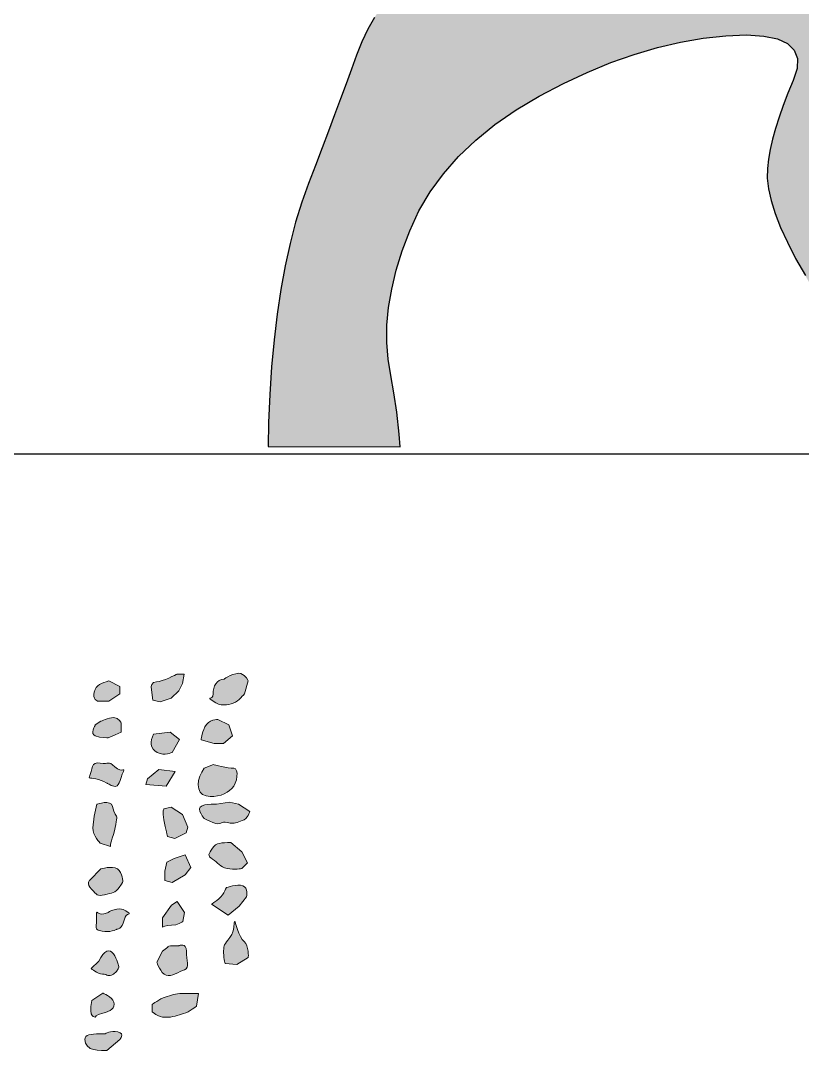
# Model space of a CAD drawing. Header units: metres. Extents: x -1178 to 131, y -250 to 398.
# Drawn here: x -793.3 to -748, y 119.7 to 179.5 of the extents above; entities that cross this region are included whole.
import ezdxf

# ---------------------------------------------------------------- set-up
doc = ezdxf.new("R2010")
doc.units = ezdxf.units.M
doc.header["$MEASUREMENT"] = 0
for name, color, linetype in [('Blocs - Echelle', 250, 'Continuous'), ('Espace Papier - Cadre Visible', 250, 'Continuous'), ('Topo Dessin - Galeries', 1, 'Continuous'), ('Topo Dessin - Spéléothèmes', 26, 'Continuous')]:
    doc.layers.add(name, color=color, linetype=linetype)
doc.layers.add('Topo Dessin - Fond', color=7, linetype='Continuous', true_color=0xdedede)

# ---------------------------------------------------------------- blocks, each defined once
blk = doc.blocks.new('Pierre 001')
at = {"layer": 'Topo Dessin - Spéléothèmes'}
h = blk.add_hatch(color=255, dxfattribs=at)
h.dxf.hatch_style = 2
edge = h.paths.add_edge_path()
edge.add_spline(control_points=[(0.034, 0.653), (-0.393, 0.546), (-0.714, 0.439), (-0.821, 0.011), (-0.928, -0.417), (-0.607, -0.523), (-0.607, -0.523), (-0.607, -0.523), (0.034, -0.523), (0.034, -0.523), (0.034, -0.523), (0.676, -0.095), (0.676, -0.095), (0.676, -0.095), (0.676, 0.332), (0.676, 0.332), (0.676, 0.332), (0.034, 0.653), (0.034, 0.653)], knot_values=[0, 0, 0, 0, 1, 1, 1, 2, 2, 2, 3, 3, 3, 4, 4, 4, 5, 5, 5, 6, 6, 6, 6], degree=3, periodic=0)
at = {"layer": 'Topo Dessin - Spéléothèmes', "lineweight": 9}
blk.add_open_spline([(0.034, 0.653), (-0.393, 0.546), (-0.714, 0.439), (-0.821, 0.011), (-0.928, -0.417), (-0.607, -0.523), (-0.607, -0.523), (-0.607, -0.523), (0.034, -0.523), (0.034, -0.523), (0.034, -0.523), (0.676, -0.095), (0.676, -0.095), (0.676, -0.095), (0.676, 0.332), (0.676, 0.332), (0.676, 0.332), (0.034, 0.653), (0.034, 0.653)], degree=3, knots=[0, 0, 0, 0, 1, 1, 1, 2, 2, 2, 3, 3, 3, 4, 4, 4, 5, 5, 5, 6, 6, 6, 6], dxfattribs=at)
blk = doc.blocks.new('Pierre 002')
at = {"layer": 'Topo Dessin - Spéléothèmes'}
h = blk.add_hatch(color=255, dxfattribs=at)
h.dxf.hatch_style = 2
edge = h.paths.add_edge_path()
edge.add_spline(control_points=[(0.542, 0.773), (0.542, 0.773), (-0.314, 0.346), (-0.634, 0.346), (-0.955, 0.346), (-0.955, 0.025), (-0.955, 0.025), (-0.955, 0.025), (-0.848, -0.724), (-0.848, -0.724), (-0.848, -0.724), (-0.421, -0.831), (-0.421, -0.831), (-0.421, -0.831), (0.221, -0.617), (0.221, -0.617), (0.221, -0.617), (0.649, -0.189), (0.649, -0.189), (0.649, -0.189), (0.863, 0.239), (0.863, 0.239), (0.863, 0.239), (0.97, 0.773), (0.97, 0.773), (0.97, 0.773), (0.542, 0.773), (0.542, 0.773)], knot_values=[0, 0, 0, 0, 1, 1, 1, 2, 2, 2, 3, 3, 3, 4, 4, 4, 5, 5, 5, 6, 6, 6, 7, 7, 7, 8, 8, 8, 9, 9, 9, 9], degree=3, periodic=0)
at = {"layer": 'Topo Dessin - Spéléothèmes', "lineweight": 9}
blk.add_open_spline([(0.542, 0.773), (0.542, 0.773), (-0.314, 0.346), (-0.634, 0.346), (-0.955, 0.346), (-0.955, 0.025), (-0.955, 0.025), (-0.955, 0.025), (-0.848, -0.724), (-0.848, -0.724), (-0.848, -0.724), (-0.421, -0.831), (-0.421, -0.831), (-0.421, -0.831), (0.221, -0.617), (0.221, -0.617), (0.221, -0.617), (0.649, -0.189), (0.649, -0.189), (0.649, -0.189), (0.863, 0.239), (0.863, 0.239), (0.863, 0.239), (0.97, 0.773), (0.97, 0.773), (0.97, 0.773), (0.542, 0.773), (0.542, 0.773)], degree=3, knots=[0, 0, 0, 0, 1, 1, 1, 2, 2, 2, 3, 3, 3, 4, 4, 4, 5, 5, 5, 6, 6, 6, 7, 7, 7, 8, 8, 8, 9, 9, 9, 9], dxfattribs=at)
blk = doc.blocks.new('Pierre 003')
at = {"layer": 'Topo Dessin - Spéléothèmes'}
h = blk.add_hatch(color=255, dxfattribs=at)
h.dxf.hatch_style = 2
edge = h.paths.add_edge_path()
edge.add_spline(control_points=[(-0.373, 0.545), (-0.801, 0.545), (-1.015, 0.117), (-1.015, -0.31), (-1.015, -0.738), (-1.443, -0.417), (-1.015, -0.738), (-0.587, -1.059), (-0.159, -0.953), (0.161, -0.845), (0.482, -0.738), (0.803, -0.31), (0.803, -0.31), (0.803, -0.31), (1.017, 0.438), (1.017, 0.438), (1.017, 0.438), (0.91, 0.759), (0.589, 0.866), (0.269, 0.973), (-0.373, 0.545), (-0.373, 0.545)], knot_values=[0, 0, 0, 0, 1, 1, 1, 2, 2, 2, 3, 3, 3, 4, 4, 4, 5, 5, 5, 6, 6, 6, 7, 7, 7, 7], degree=3, periodic=0)
at = {"layer": 'Topo Dessin - Spéléothèmes', "lineweight": 9}
blk.add_open_spline([(-0.373, 0.545), (-0.801, 0.545), (-1.015, 0.117), (-1.015, -0.31), (-1.015, -0.738), (-1.443, -0.417), (-1.015, -0.738), (-0.587, -1.059), (-0.159, -0.953), (0.161, -0.845), (0.482, -0.738), (0.803, -0.31), (0.803, -0.31), (0.803, -0.31), (1.017, 0.438), (1.017, 0.438), (1.017, 0.438), (0.91, 0.759), (0.589, 0.866), (0.269, 0.973), (-0.373, 0.545), (-0.373, 0.545)], degree=3, knots=[0, 0, 0, 0, 1, 1, 1, 2, 2, 2, 3, 3, 3, 4, 4, 4, 5, 5, 5, 6, 6, 6, 7, 7, 7, 7], dxfattribs=at)
blk = doc.blocks.new('Pierre 004')
at = {"layer": 'Topo Dessin - Spéléothèmes'}
h = blk.add_hatch(color=255, dxfattribs=at)
h.dxf.hatch_style = 2
edge = h.paths.add_edge_path()
edge.add_spline(control_points=[(-0.449, 0.399), (-0.449, 0.399), (-0.771, 0.185), (-0.771, 0.185), (-0.771, 0.185), (-1.091, -0.35), (-0.771, -0.457), (-0.449, -0.564), (-0.022, -0.564), (-0.022, -0.564), (-0.022, -0.564), (0.38, -0.392), (0.38, -0.392), (0.38, -0.392), (0.727, -0.243), (0.727, -0.243), (0.727, -0.243), (0.727, 0.291), (0.727, 0.291), (0.727, 0.291), (0.62, 0.612), (0.299, 0.612), (-0.022, 0.612), (-0.449, 0.399), (-0.449, 0.399)], knot_values=[0, 0, 0, 0, 1, 1, 1, 2, 2, 2, 3, 3, 3, 4, 4, 4, 5, 5, 5, 6, 6, 6, 7, 7, 7, 8, 8, 8, 8], degree=3, periodic=0)
at = {"layer": 'Topo Dessin - Spéléothèmes', "lineweight": 9}
blk.add_open_spline([(-0.449, 0.399), (-0.449, 0.399), (-0.771, 0.185), (-0.771, 0.185), (-0.771, 0.185), (-1.091, -0.35), (-0.771, -0.457), (-0.449, -0.564), (-0.022, -0.564), (-0.022, -0.564), (-0.022, -0.564), (0.38, -0.392), (0.38, -0.392), (0.38, -0.392), (0.727, -0.243), (0.727, -0.243), (0.727, -0.243), (0.727, 0.291), (0.727, 0.291), (0.727, 0.291), (0.62, 0.612), (0.299, 0.612), (-0.022, 0.612), (-0.449, 0.399), (-0.449, 0.399)], degree=3, knots=[0, 0, 0, 0, 1, 1, 1, 2, 2, 2, 3, 3, 3, 4, 4, 4, 5, 5, 5, 6, 6, 6, 7, 7, 7, 8, 8, 8, 8], dxfattribs=at)
blk = doc.blocks.new('Pierre 005')
at = {"layer": 'Topo Dessin - Spéléothèmes'}
h = blk.add_hatch(color=255, dxfattribs=at)
h.dxf.hatch_style = 2
edge = h.paths.add_edge_path()
edge.add_spline(control_points=[(-0.857, 0.651), (-1.071, 0.223), (-1.071, -0.205), (-0.643, -0.419), (-0.215, -0.633), (0.213, -0.419), (0.213, -0.419), (0.213, -0.419), (0.641, 0.33), (0.641, 0.33), (0.641, 0.33), (0.106, 0.757), (0.106, 0.757), (0.106, 0.757), (-0.857, 0.651), (-0.857, 0.651)], knot_values=[0, 0, 0, 0, 1, 1, 1, 2, 2, 2, 3, 3, 3, 4, 4, 4, 5, 5, 5, 5], degree=3, periodic=0)
at = {"layer": 'Topo Dessin - Spéléothèmes', "lineweight": 9}
blk.add_open_spline([(-0.857, 0.651), (-1.071, 0.223), (-1.071, -0.205), (-0.643, -0.419), (-0.215, -0.633), (0.213, -0.419), (0.213, -0.419), (0.213, -0.419), (0.641, 0.33), (0.641, 0.33), (0.641, 0.33), (0.106, 0.757), (0.106, 0.757), (0.106, 0.757), (-0.857, 0.651), (-0.857, 0.651)], degree=3, knots=[0, 0, 0, 0, 1, 1, 1, 2, 2, 2, 3, 3, 3, 4, 4, 4, 5, 5, 5, 5], dxfattribs=at)
blk = doc.blocks.new('Pierre 006')
at = {"layer": 'Topo Dessin - Spéléothèmes'}
h = blk.add_hatch(color=255, dxfattribs=at)
h.dxf.hatch_style = 2
edge = h.paths.add_edge_path()
edge.add_spline(control_points=[(0.082, 0.683), (0.082, 0.683), (-0.453, 0.683), (-0.667, 0.256), (-0.881, -0.172), (-0.881, -0.493), (-0.881, -0.493), (-0.881, -0.493), (-0.132, -0.707), (-0.132, -0.707), (-0.132, -0.707), (0.403, -0.707), (0.403, -0.707), (0.403, -0.707), (0.938, -0.279), (0.938, -0.279), (0.938, -0.279), (0.724, 0.363), (0.724, 0.363), (0.724, 0.363), (0.082, 0.683), (0.082, 0.683)], knot_values=[0, 0, 0, 0, 1, 1, 1, 2, 2, 2, 3, 3, 3, 4, 4, 4, 5, 5, 5, 6, 6, 6, 7, 7, 7, 7], degree=3, periodic=0)
at = {"layer": 'Topo Dessin - Spéléothèmes', "lineweight": 9}
blk.add_open_spline([(0.082, 0.683), (0.082, 0.683), (-0.453, 0.683), (-0.667, 0.256), (-0.881, -0.172), (-0.881, -0.493), (-0.881, -0.493), (-0.881, -0.493), (-0.132, -0.707), (-0.132, -0.707), (-0.132, -0.707), (0.403, -0.707), (0.403, -0.707), (0.403, -0.707), (0.938, -0.279), (0.938, -0.279), (0.938, -0.279), (0.724, 0.363), (0.724, 0.363), (0.724, 0.363), (0.082, 0.683), (0.082, 0.683)], degree=3, knots=[0, 0, 0, 0, 1, 1, 1, 2, 2, 2, 3, 3, 3, 4, 4, 4, 5, 5, 5, 6, 6, 6, 7, 7, 7, 7], dxfattribs=at)
blk = doc.blocks.new('Pierre 007')
at = {"layer": 'Topo Dessin - Spéléothèmes'}
h = blk.add_hatch(color=255, dxfattribs=at)
h.dxf.hatch_style = 2
edge = h.paths.add_edge_path()
edge.add_spline(control_points=[(-0.91, -0.301), (-0.696, 0.234), (-0.803, 0.662), (-0.268, 0.555), (0.266, 0.447), (0.159, 0.768), (0.587, 0.34), (1.015, -0.087), (1.229, 0.447), (1.015, -0.087), (0.801, -0.622), (0.801, -0.942), (0.373, -0.729), (-0.054, -0.515), (0.374, -0.729), (-0.054, -0.515), (-0.482, -0.301), (-0.91, -0.301), (-0.91, -0.301)], knot_values=[0, 0, 0, 0, 1, 1, 1, 2, 2, 2, 3, 3, 3, 4, 4, 4, 5, 5, 5, 6, 6, 6, 6], degree=3, periodic=0)
at = {"layer": 'Topo Dessin - Spéléothèmes', "lineweight": 9}
blk.add_open_spline([(-0.91, -0.301), (-0.696, 0.234), (-0.803, 0.662), (-0.268, 0.555), (0.266, 0.447), (0.159, 0.768), (0.587, 0.34), (1.015, -0.087), (1.229, 0.447), (1.015, -0.087), (0.801, -0.622), (0.801, -0.942), (0.373, -0.729), (-0.054, -0.515), (0.374, -0.729), (-0.054, -0.515), (-0.482, -0.301), (-0.91, -0.301), (-0.91, -0.301)], degree=3, knots=[0, 0, 0, 0, 1, 1, 1, 2, 2, 2, 3, 3, 3, 4, 4, 4, 5, 5, 5, 6, 6, 6, 6], dxfattribs=at)
blk = doc.blocks.new('Pierre 008')
at = {"layer": 'Topo Dessin - Spéléothèmes'}
h = blk.add_hatch(color=255, dxfattribs=at)
h.dxf.hatch_style = 2
h.paths.add_polyline_path([(-0.134, 0.486), (-0.776, -0.049), (-0.883, -0.37), (0.293, -0.477), (0.828, 0.379)])
at = {"layer": 'Topo Dessin - Spéléothèmes', "lineweight": 9}
blk.add_lwpolyline([(-0.134, 0.486), (-0.776, -0.049), (-0.883, -0.37), (-0.883, -0.37), (0.293, -0.477), (0.828, 0.379), (-0.134, 0.486)], dxfattribs=at)
blk = doc.blocks.new('Pierre 009')
at = {"layer": 'Topo Dessin - Spéléothèmes'}
h = blk.add_hatch(color=255, dxfattribs=at)
h.dxf.hatch_style = 2
edge = h.paths.add_edge_path()
edge.add_spline(control_points=[(-0.702, 0.705), (-1.13, 0.17), (-1.237, -0.793), (-0.595, -0.899), (0.047, -1.007), (0.581, -0.793), (0.902, -0.472), (1.223, -0.151), (1.33, 0.705), (1.009, 0.705), (0.688, 0.705), (-0.167, 0.918), (-0.167, 0.918), (-0.167, 0.918), (-0.702, 0.705), (-0.702, 0.705)], knot_values=[0, 0, 0, 0, 1, 1, 1, 2, 2, 2, 3, 3, 3, 4, 4, 4, 5, 5, 5, 5], degree=3, periodic=0)
at = {"layer": 'Topo Dessin - Spéléothèmes', "lineweight": 9}
blk.add_open_spline([(-0.702, 0.705), (-1.13, 0.17), (-1.237, -0.793), (-0.595, -0.899), (0.047, -1.007), (0.581, -0.793), (0.902, -0.472), (1.223, -0.151), (1.33, 0.705), (1.009, 0.705), (0.688, 0.705), (-0.167, 0.918), (-0.167, 0.918), (-0.167, 0.918), (-0.702, 0.705), (-0.702, 0.705)], degree=3, knots=[0, 0, 0, 0, 1, 1, 1, 2, 2, 2, 3, 3, 3, 4, 4, 4, 5, 5, 5, 5], dxfattribs=at)
blk = doc.blocks.new('Pierre 010')
at = {"layer": 'Topo Dessin - Spéléothèmes'}
h = blk.add_hatch(color=255, dxfattribs=at)
h.dxf.hatch_style = 2
edge = h.paths.add_edge_path()
edge.add_spline(control_points=[(-0.777, -0.303), (-0.786, -0.744), (-0.353, -1.194), (-0.353, -1.194), (-0.353, -1.194), (0.24, -1.387), (0.24, -1.387), (0.24, -1.387), (0.216, -1.283), (0.41, -0.69), (0.603, -0.097), (0.611, 0.344), (0.611, 0.344), (0.611, 0.344), (0.46, 0.528), (0.364, 0.945), (0.268, 1.363), (-0.542, 1.067), (-0.542, 1.067), (-0.542, 1.067), (-0.711, 0.37), (-0.711, 0.37), (-0.711, 0.37), (-0.777, -0.303), (-0.777, -0.303)], knot_values=[0, 0, 0, 0, 1, 1, 1, 2, 2, 2, 3, 3, 3, 4, 4, 4, 5, 5, 5, 6, 6, 6, 7, 7, 7, 8, 8, 8, 8], degree=3, periodic=0)
at = {"layer": 'Topo Dessin - Spéléothèmes', "lineweight": 9}
blk.add_open_spline([(-0.777, -0.303), (-0.786, -0.744), (-0.353, -1.194), (-0.353, -1.194), (-0.353, -1.194), (0.24, -1.387), (0.24, -1.387), (0.24, -1.387), (0.216, -1.283), (0.41, -0.69), (0.603, -0.097), (0.611, 0.344), (0.611, 0.344), (0.611, 0.344), (0.46, 0.528), (0.364, 0.945), (0.268, 1.363), (-0.542, 1.067), (-0.542, 1.067), (-0.542, 1.067), (-0.711, 0.37), (-0.711, 0.37), (-0.711, 0.37), (-0.777, -0.303), (-0.777, -0.303)], degree=3, knots=[0, 0, 0, 0, 1, 1, 1, 2, 2, 2, 3, 3, 3, 4, 4, 4, 5, 5, 5, 6, 6, 6, 7, 7, 7, 8, 8, 8, 8], dxfattribs=at)
blk = doc.blocks.new('Pierre 011')
at = {"layer": 'Topo Dessin - Spéléothèmes'}
h = blk.add_hatch(color=255, dxfattribs=at)
h.dxf.hatch_style = 2
edge = h.paths.add_edge_path()
edge.add_spline(control_points=[(-0.633, 0.8), (-0.633, 0.8), (-0.74, 0.693), (-0.633, 0.158), (-0.526, -0.377), (-0.419, -0.804), (-0.419, -0.804), (-0.419, -0.804), (0.008, -0.912), (0.008, -0.912), (0.008, -0.912), (0.65, -0.591), (0.65, -0.591), (0.65, -0.591), (0.757, -0.269), (0.757, -0.269), (0.757, -0.269), (0.436, 0.479), (0.436, 0.479), (0.436, 0.479), (-0.205, 0.907), (-0.205, 0.907), (-0.205, 0.907), (-0.633, 0.8), (-0.633, 0.8)], knot_values=[0, 0, 0, 0, 1, 1, 1, 2, 2, 2, 3, 3, 3, 4, 4, 4, 5, 5, 5, 6, 6, 6, 7, 7, 7, 8, 8, 8, 8], degree=3, periodic=0)
at = {"layer": 'Topo Dessin - Spéléothèmes', "lineweight": 9}
blk.add_open_spline([(-0.633, 0.8), (-0.633, 0.8), (-0.74, 0.693), (-0.633, 0.158), (-0.526, -0.377), (-0.419, -0.804), (-0.419, -0.804), (-0.419, -0.804), (0.008, -0.912), (0.008, -0.912), (0.008, -0.912), (0.65, -0.591), (0.65, -0.591), (0.65, -0.591), (0.757, -0.269), (0.757, -0.269), (0.757, -0.269), (0.436, 0.479), (0.436, 0.479), (0.436, 0.479), (-0.205, 0.907), (-0.205, 0.907), (-0.205, 0.907), (-0.633, 0.8), (-0.633, 0.8)], degree=3, knots=[0, 0, 0, 0, 1, 1, 1, 2, 2, 2, 3, 3, 3, 4, 4, 4, 5, 5, 5, 6, 6, 6, 7, 7, 7, 8, 8, 8, 8], dxfattribs=at)
blk = doc.blocks.new('Pierre 012')
at = {"layer": 'Topo Dessin - Spéléothèmes'}
h = blk.add_hatch(color=255, dxfattribs=at)
h.dxf.hatch_style = 2
edge = h.paths.add_edge_path()
edge.add_spline(control_points=[(-0.425, 0.428), (-0.746, 0.428), (-1.601, 0.428), (-1.387, 0), (-1.173, -0.428), (-1.174, -0.428), (-0.639, -0.642), (-0.104, -0.856), (-0.211, -0.535), (0.217, -0.642), (0.645, -0.748), (0.751, -0.642), (1.072, -0.535), (1.394, -0.428), (1.5, 0), (1.5, 0), (1.5, 0), (0.859, 0.428), (0.859, 0.428), (0.859, 0.428), (0.324, 0.534), (0.324, 0.534), (0.324, 0.534), (-0.425, 0.428), (-0.425, 0.428)], knot_values=[0, 0, 0, 0, 1, 1, 1, 2, 2, 2, 3, 3, 3, 4, 4, 4, 5, 5, 5, 6, 6, 6, 7, 7, 7, 8, 8, 8, 8], degree=3, periodic=0)
at = {"layer": 'Topo Dessin - Spéléothèmes', "lineweight": 9}
blk.add_open_spline([(-0.425, 0.428), (-0.746, 0.428), (-1.601, 0.428), (-1.387, 0), (-1.173, -0.428), (-1.174, -0.428), (-0.639, -0.642), (-0.104, -0.856), (-0.211, -0.535), (0.217, -0.642), (0.645, -0.748), (0.751, -0.642), (1.072, -0.535), (1.394, -0.428), (1.5, 0), (1.5, 0), (1.5, 0), (0.859, 0.428), (0.859, 0.428), (0.859, 0.428), (0.324, 0.534), (0.324, 0.534), (0.324, 0.534), (-0.425, 0.428), (-0.425, 0.428)], degree=3, knots=[0, 0, 0, 0, 1, 1, 1, 2, 2, 2, 3, 3, 3, 4, 4, 4, 5, 5, 5, 6, 6, 6, 7, 7, 7, 8, 8, 8, 8], dxfattribs=at)
blk = doc.blocks.new('Pierre 013')
at = {"layer": 'Topo Dessin - Spéléothèmes'}
h = blk.add_hatch(color=255, dxfattribs=at)
h.dxf.hatch_style = 2
edge = h.paths.add_edge_path()
edge.add_spline(control_points=[(-0.383, 0.707), (-0.383, 0.707), (-1.024, 0.065), (-1.024, 0.065), (-1.024, 0.065), (-1.238, -0.148), (-0.917, -0.469), (-0.596, -0.791), (-0.597, -0.898), (-0.169, -0.791), (0.259, -0.684), (0.473, -0.684), (0.687, -0.363), (0.901, -0.042), (0.901, -0.042), (0.901, -0.042), (0.901, -0.042), (0.901, 0.492), (0.58, 0.707), (0.259, 0.92), (-0.383, 0.707), (-0.383, 0.707)], knot_values=[0, 0, 0, 0, 1, 1, 1, 2, 2, 2, 3, 3, 3, 4, 4, 4, 5, 5, 5, 6, 6, 6, 7, 7, 7, 7], degree=3, periodic=0)
at = {"layer": 'Topo Dessin - Spéléothèmes', "lineweight": 9}
blk.add_open_spline([(-0.383, 0.707), (-0.383, 0.707), (-1.024, 0.065), (-1.024, 0.065), (-1.024, 0.065), (-1.238, -0.148), (-0.917, -0.469), (-0.596, -0.791), (-0.597, -0.898), (-0.169, -0.791), (0.259, -0.684), (0.473, -0.684), (0.687, -0.363), (0.901, -0.042), (0.901, -0.042), (0.901, -0.042), (0.901, -0.042), (0.901, 0.492), (0.58, 0.707), (0.259, 0.92), (-0.383, 0.707), (-0.383, 0.707)], degree=3, knots=[0, 0, 0, 0, 1, 1, 1, 2, 2, 2, 3, 3, 3, 4, 4, 4, 5, 5, 5, 6, 6, 6, 7, 7, 7, 7], dxfattribs=at)
blk = doc.blocks.new('Pierre 014')
at = {"layer": 'Topo Dessin - Spéléothèmes'}
h = blk.add_hatch(color=255, dxfattribs=at)
h.dxf.hatch_style = 2
h.paths.add_polyline_path([(-0.203, 0.595), (-0.631, 0.382), (-0.738, -0.153), (-0.738, -0.688), (-0.31, -0.795), (0.439, -0.367), (0.76, 0.06), (0.439, 0.809)])
at = {"layer": 'Topo Dessin - Spéléothèmes', "lineweight": 9}
blk.add_lwpolyline([(-0.203, 0.595), (-0.631, 0.382), (-0.738, -0.153), (-0.738, -0.688), (-0.31, -0.795), (0.439, -0.367), (0.76, 0.06), (0.439, 0.809), (-0.203, 0.595)], dxfattribs=at)
blk = doc.blocks.new('Pierre 015')
at = {"layer": 'Topo Dessin - Spéléothèmes'}
h = blk.add_hatch(color=255, dxfattribs=at)
h.dxf.hatch_style = 2
edge = h.paths.add_edge_path()
edge.add_spline(control_points=[(0.146, 0.856), (-0.389, 0.856), (-0.709, 0.856), (-0.923, 0.535), (-1.137, 0.214), (-1.244, 0.107), (-0.923, -0.107), (-0.602, -0.321), (-0.496, -0.534), (-0.068, -0.641), (0.36, -0.749), (0.788, -0.641), (0.788, -0.641), (0.788, -0.641), (1.108, -0.321), (1.108, -0.321), (1.108, -0.321), (0.788, 0.321), (0.788, 0.321), (0.788, 0.321), (0.146, 0.856), (0.146, 0.856)], knot_values=[0, 0, 0, 0, 1, 1, 1, 2, 2, 2, 3, 3, 3, 4, 4, 4, 5, 5, 5, 6, 6, 6, 7, 7, 7, 7], degree=3, periodic=0)
at = {"layer": 'Topo Dessin - Spéléothèmes', "lineweight": 9}
blk.add_open_spline([(0.146, 0.856), (-0.389, 0.856), (-0.709, 0.856), (-0.923, 0.535), (-1.137, 0.214), (-1.244, 0.107), (-0.923, -0.107), (-0.602, -0.321), (-0.496, -0.534), (-0.068, -0.641), (0.36, -0.749), (0.788, -0.641), (0.788, -0.641), (0.788, -0.641), (1.108, -0.321), (1.108, -0.321), (1.108, -0.321), (0.788, 0.321), (0.788, 0.321), (0.788, 0.321), (0.146, 0.856), (0.146, 0.856)], degree=3, knots=[0, 0, 0, 0, 1, 1, 1, 2, 2, 2, 3, 3, 3, 4, 4, 4, 5, 5, 5, 6, 6, 6, 7, 7, 7, 7], dxfattribs=at)
blk = doc.blocks.new('Pierre 016')
at = {"layer": 'Topo Dessin - Spéléothèmes'}
h = blk.add_hatch(color=255, dxfattribs=at)
h.dxf.hatch_style = 2
edge = h.paths.add_edge_path()
edge.add_spline(control_points=[(0.192, 0.604), (-0.45, 0.283), (-0.45, 1.031), (-0.45, 0.283), (-0.45, -0.466), (-0.557, -0.359), (-0.129, -0.466), (0.298, -0.573), (0.726, -0.359), (0.726, -0.359), (0.726, -0.359), (1.047, -0.359), (1.154, 0.176), (1.261, 0.71), (1.688, 0.39), (1.261, 0.71), (0.833, 1.031), (0.192, 0.604), (0.192, 0.604)], knot_values=[0, 0, 0, 0, 1, 1, 1, 2, 2, 2, 3, 3, 3, 4, 4, 4, 5, 5, 5, 6, 6, 6, 6], degree=3, periodic=0)
at = {"layer": 'Topo Dessin - Spéléothèmes', "lineweight": 9}
blk.add_open_spline([(0.192, 0.604), (-0.45, 0.283), (-0.45, 1.031), (-0.45, 0.283), (-0.45, -0.466), (-0.557, -0.359), (-0.129, -0.466), (0.298, -0.573), (0.726, -0.359), (0.726, -0.359), (0.726, -0.359), (1.047, -0.359), (1.154, 0.176), (1.261, 0.71), (1.688, 0.39), (1.261, 0.71), (0.833, 1.031), (0.192, 0.604), (0.192, 0.604)], degree=3, knots=[0, 0, 0, 0, 1, 1, 1, 2, 2, 2, 3, 3, 3, 4, 4, 4, 5, 5, 5, 6, 6, 6, 6], dxfattribs=at)
blk = doc.blocks.new('Pierre 018')
at = {"layer": 'Topo Dessin - Spéléothèmes'}
h = blk.add_hatch(color=255, dxfattribs=at)
h.dxf.hatch_style = 2
edge = h.paths.add_edge_path()
edge.add_spline(control_points=[(-0.413, 0.752), (-0.413, 0.752), (-0.627, 0.218), (-0.948, 0.004), (-1.269, -0.21), (-1.269, -0.21), (-1.269, -0.21), (-1.269, -0.21), (-0.306, -0.852), (-0.306, -0.852), (-0.306, -0.852), (0.336, -0.317), (0.336, -0.317), (0.336, -0.317), (0.763, 0.218), (0.763, 0.218), (0.763, 0.218), (0.87, 0.752), (0.55, 0.859), (0.229, 0.966), (-0.413, 0.752), (-0.413, 0.752)], knot_values=[0, 0, 0, 0, 1, 1, 1, 2, 2, 2, 3, 3, 3, 4, 4, 4, 5, 5, 5, 6, 6, 6, 7, 7, 7, 7], degree=3, periodic=0)
at = {"layer": 'Topo Dessin - Spéléothèmes', "lineweight": 9}
blk.add_open_spline([(-0.413, 0.752), (-0.413, 0.752), (-0.627, 0.218), (-0.948, 0.004), (-1.269, -0.21), (-1.269, -0.21), (-1.269, -0.21), (-1.269, -0.21), (-0.306, -0.852), (-0.306, -0.852), (-0.306, -0.852), (0.336, -0.317), (0.336, -0.317), (0.336, -0.317), (0.763, 0.218), (0.763, 0.218), (0.763, 0.218), (0.87, 0.752), (0.55, 0.859), (0.229, 0.966), (-0.413, 0.752), (-0.413, 0.752)], degree=3, knots=[0, 0, 0, 0, 1, 1, 1, 2, 2, 2, 3, 3, 3, 4, 4, 4, 5, 5, 5, 6, 6, 6, 7, 7, 7, 7], dxfattribs=at)
blk = doc.blocks.new('Pierre 019')
at = {"layer": 'Topo Dessin - Spéléothèmes'}
h = blk.add_hatch(color=255, dxfattribs=at)
h.dxf.hatch_style = 2
edge = h.paths.add_edge_path()
edge.add_spline(control_points=[(-0.503, 0.151), (-0.182, 0.793), (0.139, 0.9), (0.352, 0.579), (0.566, 0.259), (0.673, -0.169), (0.673, -0.169), (0.673, -0.169), (0.673, -0.383), (0.352, -0.597), (0.031, -0.811), (0.032, -0.597), (-0.289, -0.597), (-0.61, -0.597), (-0.931, -0.277), (-0.931, -0.277), (-0.931, -0.277), (-0.503, 0.151), (-0.503, 0.151)], knot_values=[0, 0, 0, 0, 1, 1, 1, 2, 2, 2, 3, 3, 3, 4, 4, 4, 5, 5, 5, 6, 6, 6, 6], degree=3, periodic=0)
at = {"layer": 'Topo Dessin - Spéléothèmes', "lineweight": 9}
blk.add_open_spline([(-0.503, 0.151), (-0.182, 0.793), (0.139, 0.9), (0.352, 0.579), (0.566, 0.259), (0.673, -0.169), (0.673, -0.169), (0.673, -0.169), (0.673, -0.383), (0.352, -0.597), (0.031, -0.811), (0.032, -0.597), (-0.289, -0.597), (-0.61, -0.597), (-0.931, -0.277), (-0.931, -0.277), (-0.931, -0.277), (-0.503, 0.151), (-0.503, 0.151)], degree=3, knots=[0, 0, 0, 0, 1, 1, 1, 2, 2, 2, 3, 3, 3, 4, 4, 4, 5, 5, 5, 6, 6, 6, 6], dxfattribs=at)
blk = doc.blocks.new('Pierre 020')
at = {"layer": 'Topo Dessin - Spéléothèmes'}
h = blk.add_hatch(color=255, dxfattribs=at)
h.dxf.hatch_style = 2
edge = h.paths.add_edge_path()
edge.add_spline(control_points=[(-0.314, 0.78), (-0.421, 0.886), (0.336, 0.866), (0.336, 0.866), (0.336, 0.866), (0.764, 1.079), (0.764, 0.545), (0.764, 0.01), (0.977, -0.417), (0.657, -0.525), (0.336, -0.632), (-0.092, -0.953), (-0.413, -0.846), (-0.734, -0.738), (-0.948, -0.097), (-0.948, -0.097), (-0.948, -0.097), (-0.627, 0.545), (-0.627, 0.545), (-0.627, 0.545), (-0.314, 0.78), (-0.314, 0.78)], knot_values=[0, 0, 0, 0, 1, 1, 1, 2, 2, 2, 3, 3, 3, 4, 4, 4, 5, 5, 5, 6, 6, 6, 7, 7, 7, 7], degree=3, periodic=0)
at = {"layer": 'Topo Dessin - Spéléothèmes', "lineweight": 9}
blk.add_open_spline([(-0.314, 0.78), (-0.421, 0.886), (0.336, 0.866), (0.336, 0.866), (0.336, 0.866), (0.764, 1.079), (0.764, 0.545), (0.764, 0.01), (0.977, -0.417), (0.657, -0.525), (0.336, -0.632), (-0.092, -0.953), (-0.413, -0.846), (-0.734, -0.738), (-0.948, -0.097), (-0.948, -0.097), (-0.948, -0.097), (-0.627, 0.545), (-0.627, 0.545), (-0.627, 0.545), (-0.314, 0.78), (-0.314, 0.78)], degree=3, knots=[0, 0, 0, 0, 1, 1, 1, 2, 2, 2, 3, 3, 3, 4, 4, 4, 5, 5, 5, 6, 6, 6, 7, 7, 7, 7], dxfattribs=at)
blk = doc.blocks.new('Pierre 021')
at = {"layer": 'Topo Dessin - Spéléothèmes'}
h = blk.add_hatch(color=255, dxfattribs=at)
h.dxf.hatch_style = 2
edge = h.paths.add_edge_path()
edge.add_spline(control_points=[(-0.169, 1.68), (-0.217, 1.538), (-0.223, 1.425), (-0.231, 1.315), (-0.244, 1.141), (-0.264, 0.974), (-0.467, 0.716), (-0.798, 0.296), (-0.798, 0.296), (-0.819, -0.041), (-0.84, -0.379), (-0.731, -0.793), (-0.731, -0.793), (-0.731, -0.793), (-0.055, -0.835), (-0.055, -0.835), (-0.055, -0.835), (0.613, -0.436), (0.613, -0.436), (0.613, -0.436), (0.656, 0.239), (0.367, 0.494), (0.078, 0.749), (-0.169, 1.68), (-0.169, 1.68)], knot_values=[0, 0, 0, 0, 1, 1, 1, 2, 2, 2, 3, 3, 3, 4, 4, 4, 5, 5, 5, 6, 6, 6, 7, 7, 7, 8, 8, 8, 8], degree=3, periodic=0)
at = {"layer": 'Topo Dessin - Spéléothèmes', "lineweight": 9}
blk.add_open_spline([(-0.169, 1.68), (-0.217, 1.538), (-0.223, 1.425), (-0.231, 1.315), (-0.244, 1.141), (-0.264, 0.974), (-0.467, 0.716), (-0.798, 0.296), (-0.798, 0.296), (-0.819, -0.041), (-0.84, -0.379), (-0.731, -0.793), (-0.731, -0.793), (-0.731, -0.793), (-0.055, -0.835), (-0.055, -0.835), (-0.055, -0.835), (0.613, -0.436), (0.613, -0.436), (0.613, -0.436), (0.656, 0.239), (0.367, 0.494), (0.078, 0.749), (-0.169, 1.68), (-0.169, 1.68)], degree=3, knots=[0, 0, 0, 0, 1, 1, 1, 2, 2, 2, 3, 3, 3, 4, 4, 4, 5, 5, 5, 6, 6, 6, 7, 7, 7, 8, 8, 8, 8], dxfattribs=at)
blk = doc.blocks.new('Pierre 022')
at = {"layer": 'Topo Dessin - Spéléothèmes'}
h = blk.add_hatch(color=255, dxfattribs=at)
h.dxf.hatch_style = 2
edge = h.paths.add_edge_path()
edge.add_spline(control_points=[(-0.664, 0.182), (-0.878, -0.887), (-0.45, -0.781), (-0.45, -0.781), (-0.45, -0.781), (-0.45, -0.674), (-0.022, -0.567), (0.406, -0.46), (0.726, -0.246), (0.619, 0.075), (0.513, 0.395), (-0.022, 0.61), (-0.022, 0.61), (-0.022, 0.61), (-0.664, 0.182), (-0.664, 0.182)], knot_values=[0, 0, 0, 0, 1, 1, 1, 2, 2, 2, 3, 3, 3, 4, 4, 4, 5, 5, 5, 5], degree=3, periodic=0)
at = {"layer": 'Topo Dessin - Spéléothèmes', "lineweight": 9}
blk.add_open_spline([(-0.664, 0.182), (-0.878, -0.887), (-0.45, -0.781), (-0.45, -0.781), (-0.45, -0.781), (-0.45, -0.674), (-0.022, -0.567), (0.406, -0.46), (0.726, -0.246), (0.619, 0.075), (0.513, 0.395), (-0.022, 0.61), (-0.022, 0.61), (-0.022, 0.61), (-0.664, 0.182), (-0.664, 0.182)], degree=3, knots=[0, 0, 0, 0, 1, 1, 1, 2, 2, 2, 3, 3, 3, 4, 4, 4, 5, 5, 5, 5], dxfattribs=at)
blk = doc.blocks.new('Pierre 024')
at = {"layer": 'Topo Dessin - Spéléothèmes'}
h = blk.add_hatch(color=255, dxfattribs=at)
h.dxf.hatch_style = 2
edge = h.paths.add_edge_path()
edge.add_spline(control_points=[(0.09, 0.42), (-0.021, 0.42), (-0.129, 0.42), (-0.231, 0.419), (-0.721, 0.41), (-1.086, 0.365), (-1.086, 0.1), (-1.086, -0.221), (-0.766, -0.436), (-0.766, -0.436), (-0.766, -0.436), (-0.445, -0.543), (-0.124, -0.543), (0.197, -0.543), (0.197, -0.543), (0.197, -0.543), (0.197, -0.543), (0.945, 0.1), (0.945, 0.1), (0.945, 0.1), (1.266, 0.42), (0.838, 0.527), (0.411, 0.634), (0.09, 0.42), (0.09, 0.42)], knot_values=[0, 0, 0, 0, 1, 1, 1, 2, 2, 2, 3, 3, 3, 4, 4, 4, 5, 5, 5, 6, 6, 6, 7, 7, 7, 8, 8, 8, 8], degree=3, periodic=0)
at = {"layer": 'Topo Dessin - Spéléothèmes', "lineweight": 9}
blk.add_open_spline([(0.09, 0.42), (-0.021, 0.42), (-0.129, 0.42), (-0.231, 0.419), (-0.721, 0.41), (-1.086, 0.365), (-1.086, 0.1), (-1.086, -0.221), (-0.766, -0.436), (-0.766, -0.436), (-0.766, -0.436), (-0.445, -0.543), (-0.124, -0.543), (0.197, -0.543), (0.197, -0.543), (0.197, -0.543), (0.197, -0.543), (0.945, 0.1), (0.945, 0.1), (0.945, 0.1), (1.266, 0.42), (0.838, 0.527), (0.411, 0.634), (0.09, 0.42), (0.09, 0.42)], degree=3, knots=[0, 0, 0, 0, 1, 1, 1, 2, 2, 2, 3, 3, 3, 4, 4, 4, 5, 5, 5, 6, 6, 6, 7, 7, 7, 8, 8, 8, 8], dxfattribs=at)
blk = doc.blocks.new('Pierre 017')
at = {"layer": 'Topo Dessin - Spéléothèmes'}
h = blk.add_hatch(color=255, dxfattribs=at)
h.dxf.hatch_style = 2
edge = h.paths.add_edge_path()
edge.add_spline(control_points=[(-0.176, 0.611), (-0.176, 0.611), (-0.711, -0.138), (-0.711, -0.138), (-0.711, -0.138), (-0.711, -0.673), (-0.711, -0.673), (-0.711, -0.673), (-0.497, -0.566), (-0.176, -0.566), (0.145, -0.566), (0.466, -0.352), (0.466, -0.352), (0.466, -0.352), (0.572, 0.183), (0.572, 0.183), (0.572, 0.183), (0.145, 0.824), (0.145, 0.824), (0.145, 0.824), (-0.176, 0.611), (-0.176, 0.611)], knot_values=[0, 0, 0, 0, 1, 1, 1, 2, 2, 2, 3, 3, 3, 4, 4, 4, 5, 5, 5, 6, 6, 6, 7, 7, 7, 7], degree=3, periodic=0)
at = {"layer": 'Topo Dessin - Spéléothèmes', "lineweight": 9}
blk.add_open_spline([(-0.176, 0.611), (-0.176, 0.611), (-0.711, -0.138), (-0.711, -0.138), (-0.711, -0.138), (-0.711, -0.673), (-0.711, -0.673), (-0.711, -0.673), (-0.497, -0.566), (-0.176, -0.566), (0.145, -0.566), (0.466, -0.352), (0.466, -0.352), (0.466, -0.352), (0.572, 0.183), (0.572, 0.183), (0.572, 0.183), (0.145, 0.824), (0.145, 0.824), (0.145, 0.824), (-0.176, 0.611), (-0.176, 0.611)], degree=3, knots=[0, 0, 0, 0, 1, 1, 1, 2, 2, 2, 3, 3, 3, 4, 4, 4, 5, 5, 5, 6, 6, 6, 7, 7, 7, 7], dxfattribs=at)
blk = doc.blocks.new('Pierre 025')
at = {"layer": 'Topo Dessin - Spéléothèmes'}
h = blk.add_hatch(color=255, dxfattribs=at)
h.dxf.hatch_style = 2
edge = h.paths.add_edge_path()
edge.add_spline(control_points=[(0.424, 0.588), (0.102, 0.588), (-0.219, 0.481), (-0.539, 0.374), (-0.86, 0.266), (-1.288, -0.054), (-1.288, -0.054), (-1.288, -0.054), (-1.288, -0.482), (-1.288, -0.482), (-1.288, -0.482), (-0.967, -0.803), (-0.539, -0.803), (-0.111, -0.803), (0.209, -0.695), (0.53, -0.589), (0.851, -0.482), (1.279, -0.161), (1.279, -0.161), (1.279, -0.161), (1.386, 0.588), (1.386, 0.588), (1.386, 0.588), (0.424, 0.588), (0.424, 0.588)], knot_values=[0, 0, 0, 0, 1, 1, 1, 2, 2, 2, 3, 3, 3, 4, 4, 4, 5, 5, 5, 6, 6, 6, 7, 7, 7, 8, 8, 8, 8], degree=3, periodic=0)
at = {"layer": 'Topo Dessin - Spéléothèmes', "lineweight": 9}
blk.add_open_spline([(0.424, 0.588), (0.102, 0.588), (-0.219, 0.481), (-0.539, 0.374), (-0.86, 0.266), (-1.288, -0.054), (-1.288, -0.054), (-1.288, -0.054), (-1.288, -0.482), (-1.288, -0.482), (-1.288, -0.482), (-0.967, -0.803), (-0.539, -0.803), (-0.111, -0.803), (0.209, -0.695), (0.53, -0.589), (0.851, -0.482), (1.279, -0.161), (1.279, -0.161), (1.279, -0.161), (1.386, 0.588), (1.386, 0.588), (1.386, 0.588), (0.424, 0.588), (0.424, 0.588)], degree=3, knots=[0, 0, 0, 0, 1, 1, 1, 2, 2, 2, 3, 3, 3, 4, 4, 4, 5, 5, 5, 6, 6, 6, 7, 7, 7, 8, 8, 8, 8], dxfattribs=at)

msp = doc.modelspace()

# ---------------------------------------------------------------- hatches: boundary and pattern name
at = {"layer": 'Topo Dessin - Fond'}
h = msp.add_hatch(color=256, dxfattribs=at)
h.dxf.hatch_style = 1
h.paths.add_polyline_path([(-753.708, 178.431), (-752.399, 178.573), (-751.199, 178.62), (-750.202, 178.561), (-749.408, 178.395), (-748.818, 178.123), (-748.431, 177.744), (-748.248, 177.26), (-748.269, 176.668), (-748.492, 175.971), (-748.801, 175.235), (-749.075, 174.526), (-749.314, 173.846), (-749.519, 173.194), (-749.69, 172.57), (-749.826, 171.974), (-749.928, 171.407), (-749.995, 170.867), (-750.004, 170.31), (-749.932, 169.691), (-749.779, 169.009), (-749.544, 168.265), (-749.228, 167.458), (-748.831, 166.589), (-748.352, 165.657), (-747.791, 164.662), (-747.231, 163.652), (-746.752, 162.673), (-746.354, 161.725), (-746.038, 160.809), (-745.803, 159.924), (-745.65, 159.07), (-745.578, 158.248), (-745.587, 157.456), (-745.709, 156.507), (-745.388, 157.128), (-745.026, 157.815), (-744.688, 158.442), (-744.376, 159.008), (-744.088, 159.513), (-743.826, 159.958), (-743.441, 160.578), (-743.136, 160.975), (-742.818, 161.324), (-742.421, 161.712), (-741.945, 162.139), (-741.39, 162.604), (-740.757, 163.107), (-740.044, 163.649), (-739.253, 164.229), (-738.458, 164.807), (-737.736, 165.341), (-737.085, 165.833), (-736.507, 166.281), (-736.001, 166.685), (-735.567, 167.047), (-735.205, 167.366), (-735.107, 167.458), (-737.097, 169.084), (-736.525, 169.785), (-734.453, 168.093), (-734.241, 168.299), (-733.779, 168.742), (-733.234, 169.26), (-732.605, 169.853), (-731.894, 170.522), (-731.099, 171.267), (-730.308, 172.006), (-730.921, 171.717), (-731.447, 171.55), (-732.016, 171.444), (-732.628, 171.397), (-733.285, 171.411), (-733.94, 171.522), (-734.549, 171.766), (-735.111, 172.145), (-735.626, 172.657), (-736.096, 173.303), (-736.518, 174.084), (-736.894, 174.998), (-737.224, 176.046), (-737.57, 177.192), (-737.995, 178.401), (-738.5, 179.674), (-739.084, 181.008), (-739.748, 182.406), (-740.49, 183.867), (-741.312, 185.39), (-742.214, 186.977), (-743.096, 188.585), (-743.86, 190.174), (-744.281, 191.196), (-744.626, 191.565), (-744.844, 191.2), (-745.099, 190.788), (-745.343, 190.409), (-745.592, 190.039), (-745.867, 189.75), (-746.252, 189.473), (-746.721, 189.232), (-745.601, 187.594), (-746.348, 187.084), (-747.611, 188.931), (-748.066, 188.836), (-748.395, 188.783), (-748.736, 188.742), (-749.087, 188.714), (-749.45, 188.7), (-749.823, 188.699), (-750.231, 188.713), (-750.695, 188.745), (-751.217, 188.794), (-751.795, 188.862), (-752.43, 188.948), (-753.123, 189.051), (-753.872, 189.173), (-754.678, 189.312), (-754.285, 189.146), (-753.906, 188.947), (-753.567, 188.728), (-753.078, 188.337), (-752.756, 187.835), (-752.926, 187.485), (-753.181, 187.267), (-753.577, 187.065), (-754.113, 186.877), (-754.791, 186.704), (-755.61, 186.545), (-756.512, 186.389), (-757.438, 186.222), (-758.389, 186.043), (-759.364, 185.853), (-760.364, 185.651), (-761.388, 185.439), (-762.437, 185.214), (-763.51, 184.979), (-764.565, 184.727), (-765.56, 184.452), (-766.495, 184.155), (-767.369, 183.835), (-768.183, 183.492), (-768.937, 183.127), (-769.631, 182.739), (-770.264, 182.329), (-770.847, 181.883), (-771.391, 181.391), (-771.895, 180.852), (-772.359, 180.265), (-772.784, 179.632), (-773.17, 178.951), (-773.515, 178.224), (-773.822, 177.449), (-774.116, 176.634), (-774.425, 175.787), (-774.75, 174.906), (-775.091, 173.993), (-775.447, 173.046), (-775.818, 172.067), (-776.204, 171.055), (-776.607, 170.01), (-776.999, 168.914), (-777.355, 167.751), (-777.676, 166.521), (-777.961, 165.223), (-778.211, 163.858), (-778.425, 162.426), (-778.604, 160.926), (-778.747, 159.358), (-778.852, 157.75), (-778.916, 156.13), (-778.936, 154.732), (-771.289, 154.73), (-771.346, 155.447), (-771.484, 156.725), (-771.647, 157.862), (-771.834, 158.858), (-771.992, 159.799), (-772.066, 160.772), (-772.055, 161.776), (-771.96, 162.811), (-771.78, 163.877), (-771.515, 164.975), (-771.166, 166.104), (-770.732, 167.264), (-770.199, 168.415), (-769.549, 169.516), (-768.784, 170.567), (-767.902, 171.568), (-766.905, 172.518), (-765.792, 173.419), (-764.563, 174.27), (-763.219, 175.07), (-761.823, 175.804), (-760.439, 176.453), (-759.068, 177.017), (-757.709, 177.497), (-756.363, 177.893), (-755.029, 178.204)])

# ---------------------------------------------------------------- linework, layer by layer
at = {"layer": 'Espace Papier - Cadre Visible'}
msp.add_line((-561.729, 154.294), (-963.062, 154.294), dxfattribs=at)
at = {"layer": 'Topo Dessin - Fond'}
msp.add_line((-778.936, 154.732), (-771.289, 154.73), dxfattribs=at)
at = {"layer": 'Topo Dessin - Galeries'}
for points in [[(-772.784, 179.632), (-773.17, 178.951), (-773.515, 178.224), (-773.822, 177.449), (-774.116, 176.634), (-774.425, 175.787), (-774.75, 174.906), (-775.091, 173.993), (-775.447, 173.046), (-775.818, 172.067), (-776.204, 171.055), (-776.607, 170.01), (-776.999, 168.914), (-777.355, 167.751), (-777.676, 166.521), (-777.961, 165.223), (-778.211, 163.858), (-778.425, 162.426), (-778.604, 160.926), (-778.747, 159.358), (-778.852, 157.75), (-778.916, 156.13), (-778.936, 154.732)], [(-771.289, 154.73), (-771.346, 155.447), (-771.484, 156.725), (-771.647, 157.862), (-771.834, 158.858), (-771.992, 159.799), (-772.066, 160.772), (-772.055, 161.776), (-771.96, 162.811), (-771.78, 163.877), (-771.515, 164.975), (-771.166, 166.104), (-770.732, 167.264), (-770.199, 168.415), (-769.549, 169.516), (-768.784, 170.567), (-767.902, 171.568), (-766.905, 172.518), (-765.792, 173.419), (-764.563, 174.27), (-763.219, 175.07), (-761.823, 175.804), (-760.439, 176.453), (-759.068, 177.017), (-757.709, 177.497), (-756.363, 177.893), (-755.029, 178.204), (-753.708, 178.431), (-752.399, 178.573), (-751.199, 178.62), (-750.202, 178.561), (-749.408, 178.395), (-748.818, 178.123), (-748.431, 177.744), (-748.248, 177.26), (-748.269, 176.668), (-748.492, 175.971), (-748.801, 175.235), (-749.075, 174.526), (-749.314, 173.846), (-749.519, 173.194), (-749.69, 172.57), (-749.826, 171.974), (-749.928, 171.407), (-749.995, 170.867), (-750.004, 170.31), (-749.932, 169.691), (-749.779, 169.009), (-749.544, 168.265), (-749.228, 167.458), (-748.831, 166.589), (-748.352, 165.657), (-747.791, 164.662)]]:
    msp.add_lwpolyline(points, dxfattribs=at)

# ---------------------------------------------------------------- block references
at = {"layer": 'Blocs - Echelle'}
for name, p in [('Pierre 003', (-781.128, 140.696)), ('Pierre 001', (-788.214, 140.479)), ('Pierre 002', (-784.782, 140.746)), ('Pierre 004', (-788.199, 138.397)), ('Pierre 006', (-781.944, 138.22)), ('Pierre 005', (-784.734, 137.404)), ('Pierre 007', (-788.418, 135.805)), ('Pierre 009', (-781.951, 135.361)), ('Pierre 008', (-785.16, 135.503)), ('Pierre 010', (-788.333, 132.91)), ('Pierre 012', (-781.515, 133.563)), ('Pierre 011', (-784.356, 132.91)), ('Pierre 015', (-781.254, 130.895)), ('Pierre 014', (-784.198, 130.241)), ('Pierre 013', (-788.269, 129.515)), ('Pierre 018', (-780.964, 128.39)), ('Pierre 016', (-788.451, 127.083)), ('Pierre 017', (-784.368, 127.52)), ('Pierre 021', (-780.709, 125.522)), ('Pierre 019', (-788.269, 124.723)), ('Pierre 020', (-784.453, 124.904)), ('Pierre 022', (-788.514, 122.415)), ('Pierre 025', (-784.376, 122.417)), ('Pierre 024', (-788.495, 120.237))]:
    msp.add_blockref(name, p, dxfattribs=at)

doc.saveas('drawing.dxf')
